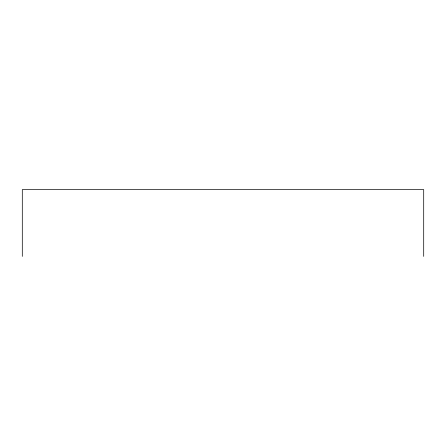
<?xml version="1.0" encoding="UTF-8"?>
<svg xmlns="http://www.w3.org/2000/svg" width="446" height="446" viewBox="0 0 446 446"><rect width="100%" height="100%" fill="white"/><g stroke="black" fill="none" stroke-linecap="round" stroke-linejoin="round"><path stroke-width="0.67" d="M423.7 256.4L423.7 189.6L22.3 189.6L22.3 256.4"/></g></svg>
